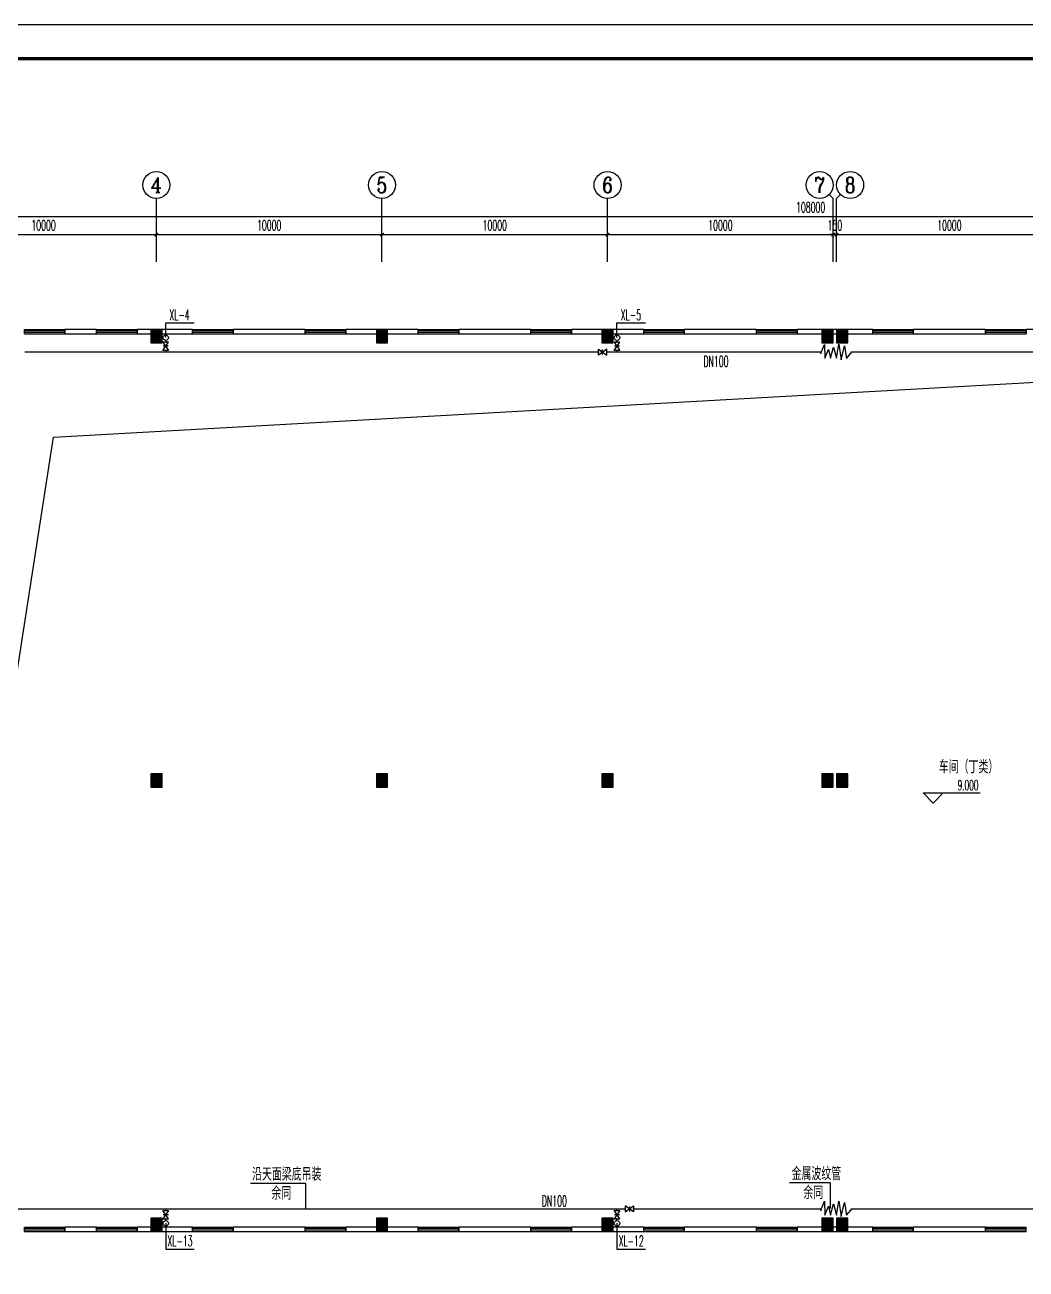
# Model space of a CAD drawing. Extents: x -620248 to 571765, y -684907 to -323071.
# Drawn here: x 284532 to 328910, y -509349 to -454182 of the extents above; entities that cross this region are included whole.
import ezdxf
from ezdxf.enums import TextEntityAlignment as Align

# ---------------------------------------------------------------- set-up
doc = ezdxf.new("R2010")
doc.units = 0
doc.header["$LTSCALE"] = 1000
doc.header["$MEASUREMENT"] = 0
for name, color, linetype in [('9', 9, 'Continuous'), ('AXIS', 3, 'Continuous'), ('AXIS_TEXT', 7, 'Continuous'), ('DIM_ELEV', 3, 'Continuous'), ('PIPE-消防', 1, 'Continuous'), ('PUB_HATCH', 8, 'Continuous'), ('PUB_TITLE', 4, 'Continuous'), ('TWT_LEAD', 3, 'Continuous'), ('TWT_TEXT', 7, 'Continuous'), ('VALVE_消防', 7, 'Continuous'), ('VPIPE-消防', 1, 'Continuous'), ('WALL', 7, 'Continuous'), ('WINDOW', 4, 'Continuous')]:
    doc.layers.add(name, color=color, linetype=linetype)
doc.styles.add('_TCH_AXIS', font='COMPLEX', dxfattribs={"bigfont": 'GBCBIG'})
doc.styles.add('_TCH_DIM', font='SIMPLEX.shx', dxfattribs={"width": 0.8, "bigfont": 'GBCBIG.shx'})
doc.styles.add('_TCH_DIM_T3', font='SIMPLEX.shx', dxfattribs={"width": 0.564706, "bigfont": 'GBCBIG.shx'})
doc.styles.add('COMPLEX', font='COMPLEX')
doc.styles.add('天正', font='SIMPLEX.shx', dxfattribs={"width": 0.7, "bigfont": 'HZTXT.shx'})
doc.dimstyles.new('_TCH_ARCH&&150', dxfattribs={"dimtxt": 446.25, "dimasz": 150, "dimexe": 375, "dimexo": 450, "dimgap": 189.375, "dimtad": 1, "dimdec": 0, "dimzin": 0, "dimdsep": 46, "dimtxsty": '_TCH_DIM_T3', "dimblk": 'ARCHTICK', "dimcen": 0.09, "dimclrt": 7, "dimazin": 2, "dimtfac": 1, "dimtdec": 0, "dimtix": 1, "dimtmove": 2, "dimatfit": 3, "dimfxl": 1, "dimtolj": 1, "dimtzin": 0, "dimarcsym": 0})

# ---------------------------------------------------------------- blocks, each defined once
blk = doc.blocks.new('A$C1dab9271')
at = {"layer": 'PUB_HATCH'}
for points in [[(31791, 43438), (32291, 43438), (32291, 44038), (31791, 44038)], [(41791, 43438), (42291, 43438), (42291, 44038), (41791, 44038)], [(51791, 43438), (52291, 43438), (52291, 44038), (51791, 44038)], [(61541, 43438), (62041, 43438), (62041, 44038), (61541, 44038)], [(62191, 43438), (62691, 43438), (62691, 44038), (62191, 44038)], [(31791, 23738), (32291, 23738), (32291, 24338), (31791, 24338)], [(41791, 23738), (42291, 23738), (42291, 24338), (41791, 24338)], [(51791, 23738), (52291, 23738), (52291, 24338), (51791, 24338)], [(61541, 23738), (62041, 23738), (62041, 24338), (61541, 24338)], [(62191, 23738), (62691, 23738), (62691, 24338), (62191, 24338)], [(31791, 4038), (32291, 4038), (32291, 4638), (31791, 4638)], [(41791, 4038), (42291, 4038), (42291, 4638), (41791, 4638)], [(51791, 4038), (52291, 4038), (52291, 4638), (51791, 4638)], [(61541, 4038), (62041, 4038), (62041, 4638), (61541, 4638)], [(62191, 4038), (62691, 4038), (62691, 4638), (62191, 4638)]]:
    blk.add_hatch(color=7, dxfattribs=at).paths.add_polyline_path(points)
at = {"layer": 'WALL'}
for points in [[(32291, 44038), (31791, 44038), (31791, 43438), (32291, 43438)], [(42291, 44038), (41791, 44038), (41791, 43438), (42291, 43438)], [(52291, 44038), (51791, 44038), (51791, 43438), (52291, 43438)], [(62041, 44038), (61541, 44038), (61541, 43438), (62041, 43438)], [(62691, 44038), (62191, 44038), (62191, 43438), (62691, 43438)], [(32291, 24338), (31791, 24338), (31791, 23738), (32291, 23738)], [(42291, 24338), (41791, 24338), (41791, 23738), (42291, 23738)], [(52291, 24338), (51791, 24338), (51791, 23738), (52291, 23738)], [(62041, 24338), (61541, 24338), (61541, 23738), (62041, 23738)], [(62691, 24338), (62191, 24338), (62191, 23738), (62691, 23738)], [(32291, 4638), (31791, 4638), (31791, 4038), (32291, 4038)], [(42291, 4638), (41791, 4638), (41791, 4038), (42291, 4038)], [(52291, 4638), (51791, 4638), (51791, 4038), (52291, 4038)], [(62041, 4638), (61541, 4638), (61541, 4038), (62041, 4038)], [(62691, 4638), (62191, 4638), (62191, 4038), (62691, 4038)]]:
    blk.add_lwpolyline(points, close=True, dxfattribs=at)
blk = doc.blocks.new('$TCHSYS$WIN2D')
for p, q in [((-0.5, 0.5), (0.5, 0.5)), ((-0.5, 0.5), (-0.5, -0.5)), ((0.5, 0.5), (0.5, -0.5)), ((0.5, 0.167), (-0.5, 0.167)), ((0.5, -0.167), (-0.5, -0.167)), ((-0.5, -0.5), (0.5, -0.5))]:
    blk.add_line(p, q)
blk = doc.blocks.new('_ArchTick')
at = {"color": 0, "linetype": 'ByBlock', "const_width": 0.4}
blk.add_lwpolyline([(-0.5, -0.5), (0.5, 0.5)], dxfattribs=at)
blk = doc.blocks.new('*D343')
at = {"layer": 'AXIS', "color": 0, "lineweight": -2, "transparency": 16777216}
for p, q in [((7700, 50450), (7700, 52375)), ((7700, 52000), (115700, 52000)), ((115700, 50450), (115700, 52375))]:
    blk.add_line(p, q, dxfattribs=at)
at = {"layer": 'Defpoints', "color": 0, "transparency": 16777216}
for p in [(115700, 52000), (7700, 50000), (115700, 50000)]:
    blk.add_point(p, dxfattribs=at)
at = {"layer": 'AXIS', "color": 0, "lineweight": -2, "transparency": 16777216, "xscale": 150, "yscale": 150, "zscale": 150, "rotation": 180}
blk.add_blockref('_ArchTick', (7700, 52000), dxfattribs=at)
at = {"layer": 'AXIS', "color": 0, "lineweight": -2, "transparency": 16777216, "xscale": 150, "yscale": 150, "zscale": 150}
blk.add_blockref('_ArchTick', (115700, 52000), dxfattribs=at)
at = {"layer": 'AXIS', "color": 7, "transparency": 16777216, "insert": (61700, 52413), "char_height": 446.2, "attachment_point": 5, "style": '_TCH_DIM_T3'}
blk.add_mtext('\\A1;108000', dxfattribs=at)
blk = doc.blocks.new('*D346')
at = {"layer": 'AXIS', "color": 0, "lineweight": -2, "transparency": 16777216}
for p, q in [((22700, 50450), (22700, 51575)), ((32700, 50450), (32700, 51575)), ((22700, 51200), (32700, 51200))]:
    blk.add_line(p, q, dxfattribs=at)
at = {"layer": 'Defpoints', "color": 0, "transparency": 16777216}
for p in [(32700, 51200), (22700, 50000), (32700, 50000)]:
    blk.add_point(p, dxfattribs=at)
at = {"layer": 'AXIS', "color": 0, "lineweight": -2, "transparency": 16777216, "xscale": 150, "yscale": 150, "zscale": 150, "rotation": 180}
blk.add_blockref('_ArchTick', (22700, 51200), dxfattribs=at)
at = {"layer": 'AXIS', "color": 0, "lineweight": -2, "transparency": 16777216, "xscale": 150, "yscale": 150, "zscale": 150}
blk.add_blockref('_ArchTick', (32700, 51200), dxfattribs=at)
at = {"layer": 'AXIS', "color": 7, "transparency": 16777216, "insert": (27700, 51613), "char_height": 446.2, "attachment_point": 5, "style": '_TCH_DIM_T3'}
blk.add_mtext('\\A1;10000', dxfattribs=at)
blk = doc.blocks.new('*D347')
at = {"layer": 'AXIS', "color": 0, "lineweight": -2, "transparency": 16777216}
for p, q in [((32700, 50450), (32700, 51575)), ((42700, 50450), (42700, 51575)), ((32700, 51200), (42700, 51200))]:
    blk.add_line(p, q, dxfattribs=at)
at = {"layer": 'Defpoints', "color": 0, "transparency": 16777216}
for p in [(42700, 51200), (32700, 50000), (42700, 50000)]:
    blk.add_point(p, dxfattribs=at)
at = {"layer": 'AXIS', "color": 0, "lineweight": -2, "transparency": 16777216, "xscale": 150, "yscale": 150, "zscale": 150, "rotation": 180}
blk.add_blockref('_ArchTick', (32700, 51200), dxfattribs=at)
at = {"layer": 'AXIS', "color": 0, "lineweight": -2, "transparency": 16777216, "xscale": 150, "yscale": 150, "zscale": 150}
blk.add_blockref('_ArchTick', (42700, 51200), dxfattribs=at)
at = {"layer": 'AXIS', "color": 7, "transparency": 16777216, "insert": (37700, 51613), "char_height": 446.2, "attachment_point": 5, "style": '_TCH_DIM_T3'}
blk.add_mtext('\\A1;10000', dxfattribs=at)
blk = doc.blocks.new('*D348')
at = {"layer": 'AXIS', "color": 0, "lineweight": -2, "transparency": 16777216}
for p, q in [((42700, 50450), (42700, 51575)), ((52700, 50450), (52700, 51575)), ((42700, 51200), (52700, 51200))]:
    blk.add_line(p, q, dxfattribs=at)
at = {"layer": 'Defpoints', "color": 0, "transparency": 16777216}
for p in [(52700, 51200), (42700, 50000), (52700, 50000)]:
    blk.add_point(p, dxfattribs=at)
at = {"layer": 'AXIS', "color": 0, "lineweight": -2, "transparency": 16777216, "xscale": 150, "yscale": 150, "zscale": 150, "rotation": 180}
blk.add_blockref('_ArchTick', (42700, 51200), dxfattribs=at)
at = {"layer": 'AXIS', "color": 0, "lineweight": -2, "transparency": 16777216, "xscale": 150, "yscale": 150, "zscale": 150}
blk.add_blockref('_ArchTick', (52700, 51200), dxfattribs=at)
at = {"layer": 'AXIS', "color": 7, "transparency": 16777216, "insert": (47700, 51613), "char_height": 446.2, "attachment_point": 5, "style": '_TCH_DIM_T3'}
blk.add_mtext('\\A1;10000', dxfattribs=at)
blk = doc.blocks.new('*D349')
at = {"layer": 'AXIS', "color": 0, "lineweight": -2, "transparency": 16777216}
for p, q in [((52700, 50450), (52700, 51575)), ((62700, 50450), (62700, 51575)), ((52700, 51200), (62700, 51200))]:
    blk.add_line(p, q, dxfattribs=at)
at = {"layer": 'Defpoints', "color": 0, "transparency": 16777216}
for p in [(62700, 51200), (52700, 50000), (62700, 50000)]:
    blk.add_point(p, dxfattribs=at)
at = {"layer": 'AXIS', "color": 0, "lineweight": -2, "transparency": 16777216, "xscale": 150, "yscale": 150, "zscale": 150, "rotation": 180}
blk.add_blockref('_ArchTick', (52700, 51200), dxfattribs=at)
at = {"layer": 'AXIS', "color": 0, "lineweight": -2, "transparency": 16777216, "xscale": 150, "yscale": 150, "zscale": 150}
blk.add_blockref('_ArchTick', (62700, 51200), dxfattribs=at)
at = {"layer": 'AXIS', "color": 7, "transparency": 16777216, "insert": (57700, 51613), "char_height": 446.2, "attachment_point": 5, "style": '_TCH_DIM_T3'}
blk.add_mtext('\\A1;10000', dxfattribs=at)
blk = doc.blocks.new('*D350')
at = {"layer": 'AXIS', "color": 0, "lineweight": -2, "transparency": 16777216}
for p, q in [((62700, 50450), (62700, 51575)), ((62850, 50450), (62850, 51575)), ((62700, 51200), (62550, 51200)), ((62700, 51200), (62850, 51200)), ((62850, 51200), (63000, 51200))]:
    blk.add_line(p, q, dxfattribs=at)
at = {"layer": 'Defpoints', "color": 0, "transparency": 16777216}
for p in [(62850, 51200), (62700, 50000), (62850, 50000)]:
    blk.add_point(p, dxfattribs=at)
at = {"layer": 'AXIS', "color": 0, "lineweight": -2, "transparency": 16777216, "xscale": 150, "yscale": 150, "zscale": 150}
blk.add_blockref('_ArchTick', (62700, 51200), dxfattribs=at)
at = {"layer": 'AXIS', "color": 0, "lineweight": -2, "transparency": 16777216, "xscale": 150, "yscale": 150, "zscale": 150, "rotation": 180}
blk.add_blockref('_ArchTick', (62850, 51200), dxfattribs=at)
at = {"layer": 'AXIS', "color": 7, "transparency": 16777216, "insert": (62775, 51613), "char_height": 446.2, "attachment_point": 5, "style": '_TCH_DIM_T3'}
blk.add_mtext('\\A1;150', dxfattribs=at)
blk = doc.blocks.new('*D351')
at = {"layer": 'AXIS', "color": 0, "lineweight": -2, "transparency": 16777216}
for p, q in [((62850, 50450), (62850, 51575)), ((72850, 50450), (72850, 51575)), ((62850, 51200), (72850, 51200))]:
    blk.add_line(p, q, dxfattribs=at)
at = {"layer": 'Defpoints', "color": 0, "transparency": 16777216}
for p in [(72850, 51200), (62850, 50000), (72850, 50000)]:
    blk.add_point(p, dxfattribs=at)
at = {"layer": 'AXIS', "color": 0, "lineweight": -2, "transparency": 16777216, "xscale": 150, "yscale": 150, "zscale": 150, "rotation": 180}
blk.add_blockref('_ArchTick', (62850, 51200), dxfattribs=at)
at = {"layer": 'AXIS', "color": 0, "lineweight": -2, "transparency": 16777216, "xscale": 150, "yscale": 150, "zscale": 150}
blk.add_blockref('_ArchTick', (72850, 51200), dxfattribs=at)
at = {"layer": 'AXIS', "color": 7, "transparency": 16777216, "insert": (67850, 51613), "char_height": 446.2, "attachment_point": 5, "style": '_TCH_DIM_T3'}
blk.add_mtext('\\A1;10000', dxfattribs=at)
blk = doc.blocks.new('_AXISO')
blk.add_circle((0, 0), 0.5)
at = {"layer": 'AXIS_TEXT', "style": 'COMPLEX', "width": 1.041667}
blk.add_attdef('A', text='', height=0.56, dxfattribs=at).set_placement((-0.25, -0.28), (0.25, -0.28), align=Align.FIT)
blk = doc.blocks.new('$VALVE$00000296')
for points in [[(-125, 72), (-125, -72), (125, 72), (125, -72), (-125, 72)], [(0, 60), (0, -64)]]:
    blk.add_lwpolyline(points)
for p in [(-125, 0), (125, 0)]:
    blk.add_point(p)
blk = doc.blocks.new('$VALVE$00000546')
for p, q in [((-371, -30), (-282, 187)), ((-282, 187), (-271, -153)), ((-271, -153), (-183, 65)), ((-183, 65), (-127, -153)), ((-127, -153), (-55, 121)), ((-55, 121), (17, -153)), ((17, -153), (72, 191)), ((72, 191), (131, -191)), ((131, -191), (211, 154)), ((211, 154), (261, -156)), ((261, -156), (371, -30))]:
    blk.add_line(p, q)
for p in [(-371, -30), (371, -30)]:
    blk.add_point(p)
blk = doc.blocks.new('A$C06B3118E')
at = {"layer": '9'}
blk.add_lwpolyline([(22700, 7200), (28142, 42224.9), (109950, 46800)], dxfattribs=at)
at = {"layer": 'AXIS'}
for p, q in [((62524.3, 52975.7), (62700, 52800)), ((63025.7, 52975.7), (62850, 52800)), ((32700, 50000), (32700, 52800)), ((42700, 50000), (42700, 52800)), ((52700, 50000), (52700, 52800)), ((62700, 50000), (62700, 52800)), ((62850, 50000), (62850, 52800))]:
    blk.add_line(p, q, dxfattribs=at)
at = {"layer": 'DIM_ELEV'}
for p, q in [((67130.7, 25999.6), (66680.7, 26449.6)), ((66680.7, 26449.6), (69218, 26449.6)), ((67130.7, 25999.6), (67580.7, 26449.6))]:
    blk.add_line(p, q, dxfattribs=at)
at = {"layer": 'WALL'}
for p, q in [((30050, 47000), (28650, 47000)), ((28650, 47000), (28650, 46800)), ((30050, 46800), (30050, 47000)), ((34300, 47000), (31850, 47000)), ((31850, 47000), (31850, 46800)), ((34300, 46800), (34300, 47000)), ((39300, 47000), (36100, 47000)), ((36100, 47000), (36100, 46800)), ((39300, 46800), (39300, 47000)), ((44300, 47000), (41100, 47000)), ((41100, 47000), (41100, 46800)), ((44300, 46800), (44300, 47000)), ((49300, 47000), (46100, 47000)), ((46100, 47000), (46100, 46800)), ((49300, 46800), (49300, 47000)), ((54300, 47000), (51100, 47000)), ((51100, 47000), (51100, 46800)), ((54300, 46800), (54300, 47000)), ((59300, 47000), (56100, 47000)), ((56100, 47000), (56100, 46800)), ((59300, 46800), (59300, 47000)), ((64450, 47000), (61100, 47000)), ((61100, 47000), (61100, 46800)), ((64450, 46800), (64450, 47000)), ((69450, 47000), (66250, 47000)), ((66250, 47000), (66250, 46800)), ((69450, 46800), (69450, 47000)), ((74450, 47000), (71250, 47000)), ((71250, 47000), (71250, 46800)), ((28650, 46800), (30050, 46800)), ((31850, 46800), (34300, 46800)), ((36100, 46800), (39300, 46800)), ((41100, 46800), (44300, 46800)), ((46100, 46800), (49300, 46800)), ((51100, 46800), (54300, 46800)), ((56100, 46800), (59300, 46800)), ((61100, 46800), (64450, 46800)), ((66250, 46800), (69450, 46800)), ((30050, 7200), (28650, 7200)), ((28650, 7200), (28650, 7000)), ((30050, 7000), (30050, 7200)), ((34300, 7200), (31850, 7200)), ((31850, 7200), (31850, 7000)), ((34300, 7000), (34300, 7200)), ((39300, 7200), (36100, 7200)), ((36100, 7200), (36100, 7000)), ((39300, 7000), (39300, 7200)), ((44300, 7200), (41100, 7200)), ((41100, 7200), (41100, 7000)), ((44300, 7000), (44300, 7200)), ((49300, 7200), (46100, 7200)), ((46100, 7200), (46100, 7000)), ((49300, 7000), (49300, 7200)), ((54300, 7200), (51100, 7200)), ((51100, 7200), (51100, 7000)), ((54300, 7000), (54300, 7200)), ((59300, 7200), (56100, 7200)), ((56100, 7200), (56100, 7000)), ((59300, 7000), (59300, 7200)), ((64450, 7200), (61100, 7200)), ((61100, 7200), (61100, 7000)), ((64450, 7000), (64450, 7200)), ((69450, 7200), (66250, 7200)), ((66250, 7200), (66250, 7000)), ((69450, 7000), (69450, 7200)), ((28650, 7000), (30050, 7000)), ((31850, 7000), (34300, 7000)), ((36100, 7000), (39300, 7000)), ((41100, 7000), (44300, 7000)), ((46100, 7000), (49300, 7000)), ((51100, 7000), (54300, 7000)), ((56100, 7000), (59300, 7000)), ((61100, 7000), (64450, 7000)), ((66250, 7000), (69450, 7000))]:
    blk.add_line(p, q, dxfattribs=at)
blk.add_blockref('A$C1dab9271', (658.7, 2962.4))
at = {"layer": 'AXIS'}
ref = blk.add_blockref('_AXISO', (32700, 53400), dxfattribs=dict(at, xscale=1200, yscale=1200, zscale=1200))
ref.add_attrib('A', '4', dxfattribs={"layer": 'AXIS_TEXT', "height": 668.2, "style": '_TCH_AXIS'}).set_placement((32445.5, 53065.9), (32954.5, 53065.9), align=Align.FIT)
ref = blk.add_blockref('_AXISO', (42700, 53400), dxfattribs=dict(at, xscale=1200, yscale=1200, zscale=1200))
ref.add_attrib('A', '5', dxfattribs={"layer": 'AXIS_TEXT', "height": 698.9, "style": '_TCH_AXIS'}).set_placement((42467, 53050.5), (42933, 53050.5), align=Align.FIT)
ref = blk.add_blockref('_AXISO', (52700, 53400), dxfattribs=dict(at, xscale=1200, yscale=1200, zscale=1200))
ref.add_attrib('A', '6', dxfattribs={"layer": 'AXIS_TEXT', "height": 698.9, "style": '_TCH_AXIS'}).set_placement((52467, 53050.5), (52933, 53050.5), align=Align.FIT)
ref = blk.add_blockref('_AXISO', (62100, 53400), dxfattribs=dict(at, xscale=1200, yscale=1200, zscale=1200))
ref.add_attrib('A', '7', dxfattribs={"layer": 'AXIS_TEXT', "height": 698.9, "style": '_TCH_AXIS'}).set_placement((61867, 53050.5), (62333, 53050.5), align=Align.FIT)
ref = blk.add_blockref('_AXISO', (63450, 53400), dxfattribs=dict(at, xscale=1200, yscale=1200, zscale=1200))
ref.add_attrib('A', '8', dxfattribs={"layer": 'AXIS_TEXT', "height": 698.9, "style": '_TCH_AXIS'}).set_placement((63217, 53050.5), (63683, 53050.5), align=Align.FIT)
at = {"layer": 'WINDOW', "xscale": -1800, "yscale": 200, "zscale": -1800, "rotation": 180.0000000000297}
for p in [(27750, 46900), (30950, 46900), (35200, 46900), (40200, 46900), (45200, 46900), (50200, 46900), (55200, 46900), (60200, 46900), (65350, 46900), (70350, 46900), (27750, 7100), (30950, 7100), (35200, 7100), (40200, 7100), (45200, 7100), (50200, 7100), (55200, 7100), (60200, 7100), (65350, 7100), (70350, 7100)]:
    blk.add_blockref('$TCHSYS$WIN2D', p, dxfattribs=at)
at = {"layer": 'DIM_ELEV', "color": 7, "style": '天正', "width": 0.525}
blk.add_text('9.000', height=456, dxfattribs=at).set_placement((68215.4, 26563.6))
at = {"layer": 'TWT_TEXT', "style": '_TCH_DIM', "width": 0.8}
blk.add_text('车间（丁类）', height=578.72, dxfattribs=at).set_placement((67378.3, 27314.6))
at = {"layer": 'AXIS'}
for p1, p2, distance, picture, middle in [((7700, 50000), (115700, 50000), 2000, '*D343', (61700, 52412.5)), ((22700, 50000), (32700, 50000), 1200, '*D346', (27700, 51612.5)), ((32700, 50000), (42700, 50000), 1200, '*D347', (37700, 51612.5)), ((42700, 50000), (52700, 50000), 1200, '*D348', (47700, 51612.5)), ((52700, 50000), (62700, 50000), 1200, '*D349', (57700, 51612.5)), ((62700, 50000), (62850, 50000), 1200, '*D350', (62775, 51612.5)), ((62850, 50000), (72850, 50000), 1200, '*D351', (67850, 51612.5))]:
    dim = blk.add_aligned_dim(p1=p1, p2=p2, distance=distance, dimstyle='_TCH_ARCH&&150', dxfattribs=at)
    dim.commit()
    dim.dimension.update_dxf_attribs({"geometry": picture, "text_midpoint": middle})

msp = doc.modelspace()

# ---------------------------------------------------------------- linework, layer by layer
at = {"layer": 'PIPE-消防', "linetype": 'Continuous', "ltscale": 1.5}
for p, q in [((290775.2, -468168.8), (290775.2, -468246.8)), ((310775.2, -468168.8), (310775.2, -468246.8)), ((290775.2, -468689.2), (284532.3, -468689.2)), ((290775.2, -468621.8), (290775.2, -468689.2)), ((309950.3, -468689.2), (290775.2, -468689.2)), ((310775.2, -468689.2), (310325.3, -468689.2)), ((310775.2, -468621.8), (310775.2, -468689.2)), ((319807.3, -468689.2), (310775.2, -468689.2)), ((330925.2, -468689.2), (321142.8, -468689.2)), ((280932.3, -506677.5), (290775.2, -506677.5)), ((290775.2, -506744.9), (290775.2, -506677.5)), ((290775.2, -506677.5), (310775.2, -506677.5)), ((310775.2, -506744.9), (310775.2, -506677.5)), ((310775.2, -506677.5), (311138.1, -506677.5)), ((311513.1, -506677.5), (319807.3, -506677.5)), ((321142.8, -506677.5), (330925.2, -506677.5)), ((290775.2, -507197.9), (290775.2, -507119.9)), ((310775.2, -507197.9), (310775.2, -507119.9))]:
    msp.add_line(p, q, dxfattribs=at)
at = {"layer": 'PUB_TITLE'}
msp.add_lwpolyline([(248783.7, -543282.2), (406433.7, -543282.2), (406433.7, -454182.2), (248783.7, -454182.2)], close=True, dxfattribs=at)
at = {"layer": 'PUB_TITLE', "const_width": 150}
msp.add_lwpolyline([(252533.7, -541782.2), (404933.7, -541782.2), (404933.7, -455682.2), (252533.7, -455682.2)], close=True, dxfattribs=at)
at = {"layer": 'TWT_LEAD'}
for p, q in [((290775.2, -468048.8), (290775.2, -467399.8)), ((290775.2, -467399.8), (292036.8, -467399.8)), ((310775.2, -468048.8), (310775.2, -467399.8)), ((310775.2, -467399.8), (312036.8, -467399.8)), ((296980.5, -505550), (294526.3, -505550)), ((296980.5, -506677.5), (296980.5, -505550)), ((320234.1, -505527.2), (318419.5, -505527.2)), ((320234.1, -506654.7), (320234.1, -505527.2)), ((290775.2, -507317.9), (290775.2, -508457.7)), ((310775.2, -507317.9), (310775.2, -508457.7)), ((290775.2, -508457.7), (292036.8, -508457.7)), ((310775.2, -508457.7), (312036.8, -508457.7))]:
    msp.add_line(p, q, dxfattribs=at)
at = {"layer": 'VPIPE-消防', "linetype": 'Continuous'}
for centre in [(290775.2, -468048.8), (310775.2, -468048.8), (290775.2, -507317.9), (310775.2, -507317.9)]:
    msp.add_circle(centre, 120, dxfattribs=at)

# ---------------------------------------------------------------- block references
at = {"layer": 'VALVE_消防'}
for name, p, xscale, yscale, zscale, rotation in [('$VALVE$00000296', (290775.2, -468434.3), 1.5, 1.8, 1.5, 270), ('$VALVE$00000296', (310775.2, -468434.3), 1.5, 1.8, 1.5, 270), ('$VALVE$00000546', (320475, -468689.2), -1.8, -1.8, 1.8, 180), ('$VALVE$00000296', (310137.8, -468689.2), 1.5, 1.8, 1.5, 180), ('$VALVE$00000296', (290775.2, -506932.4), 1.5, 1.8, 1.5, 90), ('$VALVE$00000296', (310775.2, -506932.4), 1.5, 1.8, 1.5, 90)]:
    msp.add_blockref(name, p, dxfattribs=dict(at, xscale=xscale, yscale=yscale, zscale=zscale, rotation=rotation))
at = {"layer": 'VALVE_消防', "yscale": 1.8}
for name, p, xscale, zscale in [('$VALVE$00000546', (320475, -506677.5), 1.8, 1.8), ('$VALVE$00000296', (311325.6, -506677.5), 1.5, 1.5)]:
    msp.add_blockref(name, p, dxfattribs=dict(at, xscale=xscale, zscale=zscale))
at = {"layer": 'WALL'}
msp.add_blockref('A$C06B3118E', (257659.7, -514683.4), dxfattribs=at)

# ---------------------------------------------------------------- texts
at = {"layer": 'TWT_LEAD', "color": 7}
for s, height, style, width, p in [('XL-4', 480, '天正', 0.525, (290938, -467279.8)), ('XL-5', 480, '天正', 0.525, (310944, -467279.8)), ('金属波纹管', 578.72, '_TCH_DIM', 0.8, (318514.9, -505407.2)), ('沿天面梁底吊装', 578.72, '_TCH_DIM', 0.8, (294599.4, -505430)), ('余同', 578.72, '_TCH_DIM', 0.8, (295459.8, -506270)), ('余同', 578.72, '_TCH_DIM', 0.8, (319033.2, -506247.2)), ('XL-13', 480, '天正', 0.525, (290848, -508337.7)), ('XL-12', 480, '天正', 0.525, (310848, -508337.7))]:
    msp.add_text(s, height=height, dxfattribs=dict(at, style=style, width=width)).set_placement(p)
at = {"layer": 'TWT_TEXT', "style": '天正', "width": 0.525}
for p in [(314607.9, -469336.5), (307443.7, -506570.8)]:
    msp.add_text('DN100', height=480, dxfattribs=at).set_placement(p)

doc.saveas('drawing.dxf')
